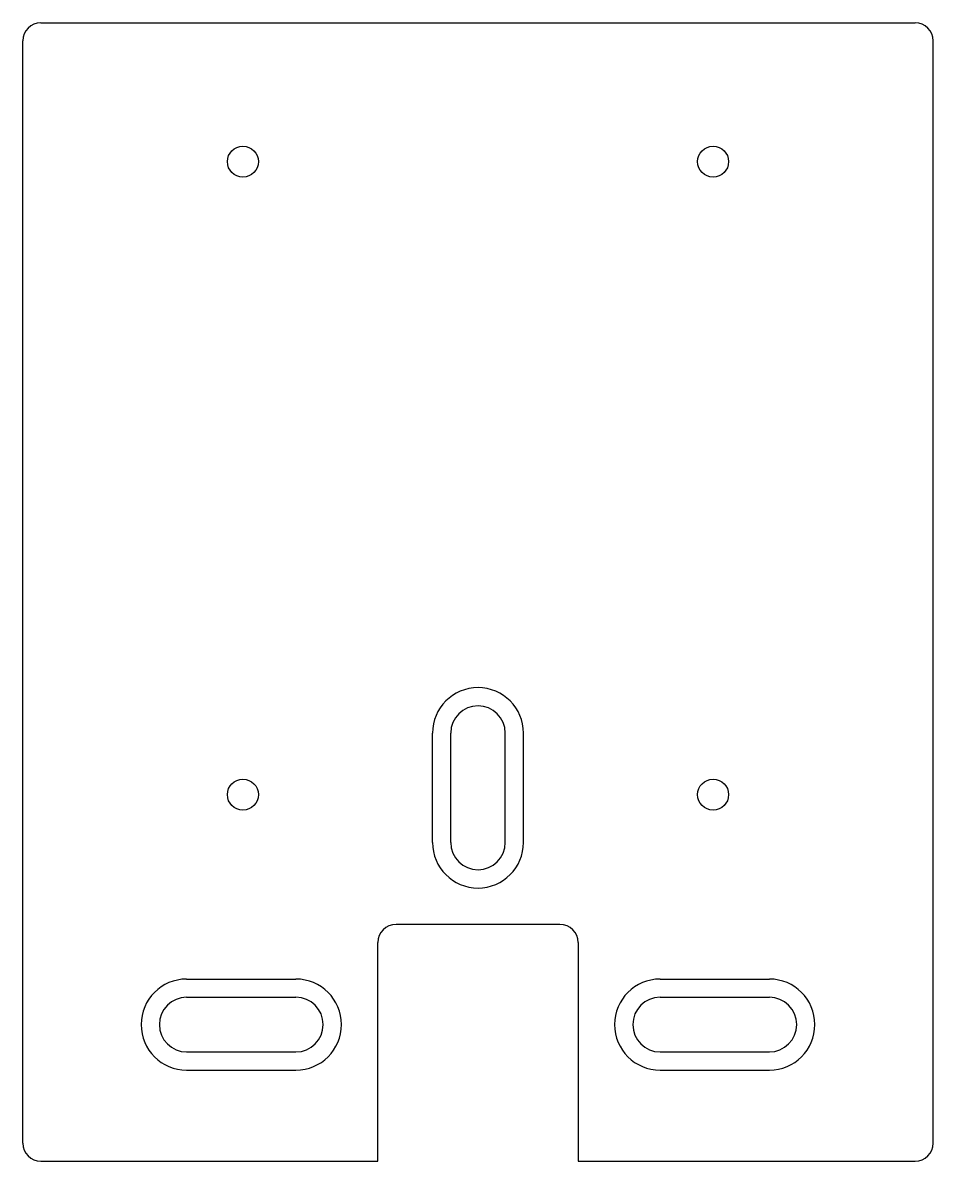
# Model space of a CAD drawing. Header units: millimetres. Extents: x -50 to 50, y -75 to 50.
import ezdxf

# ---------------------------------------------------------------- set-up
doc = ezdxf.new("R2010")
doc.units = ezdxf.units.MM
for name, color, linetype in [('GIMBAL_M3_THRU', 1, 'Continuous'), ('M5_SLOT_THRU', 3, 'Continuous'), ('M5_SLOT_TOP_POCKET_D5P5', 5, 'Continuous'), ('OUTLINE', 7, 'Continuous')]:
    doc.layers.add(name, color=color, linetype=linetype)

msp = doc.modelspace()

# ---------------------------------------------------------------- linework, layer by layer
at = {"layer": 'GIMBAL_M3_THRU'}
for centre in [(-25.82, 34.75), (25.82, 34.75), (-25.82, -34.75), (25.82, -34.75)]:
    msp.add_circle(centre, 1.7, dxfattribs=at)
at = {"layer": 'M5_SLOT_THRU'}
for p, q in [((-3, -40), (-3, -28)), ((3, -40), (3, -28)), ((-32, -57), (-20, -57)), ((20, -57), (32, -57)), ((-32, -63), (-20, -63)), ((20, -63), (32, -63))]:
    msp.add_line(p, q, dxfattribs=at)
for centre, start, end in [((0, -28), 0, 180), ((0, -40), 180, 360), ((-32, -60), 90, 270), ((-20, -60), 270, 90), ((20, -60), 90, 270), ((32, -60), 270, 90)]:
    msp.add_arc(centre, 3, start, end, dxfattribs=at)
at = {"layer": 'M5_SLOT_TOP_POCKET_D5P5'}
for p, q in [((-5, -40), (-5, -28)), ((5, -40), (5, -28)), ((-32, -55), (-20, -55)), ((20, -55), (32, -55)), ((-32, -65), (-20, -65)), ((20, -65), (32, -65))]:
    msp.add_line(p, q, dxfattribs=at)
for centre, start, end in [((0, -28), 0, 180), ((0, -40), 180, 360), ((-32, -60), 90, 270), ((-20, -60), 270, 90), ((20, -60), 90, 270), ((32, -60), 270, 90)]:
    msp.add_arc(centre, 5, start, end, dxfattribs=at)
at = {"layer": 'OUTLINE'}
for p, q in [((-48, 50), (48, 50)), ((-50, -73), (-50, 48)), ((50, -73), (50, 48)), ((9, -49), (-9, -49)), ((-11, -75), (-11, -51)), ((11, -51), (11, -75)), ((-48, -75), (-11, -75)), ((11, -75), (48, -75))]:
    msp.add_line(p, q, dxfattribs=at)
for centre, start, end in [((-48, 48), 90, 180), ((48, 48), 0, 90), ((-9, -51), 90, 180), ((9, -51), 0, 90), ((-48, -73), 180, 270), ((48, -73), 270, 0)]:
    msp.add_arc(centre, 2, start, end, dxfattribs=at)

doc.saveas('drawing.dxf')
